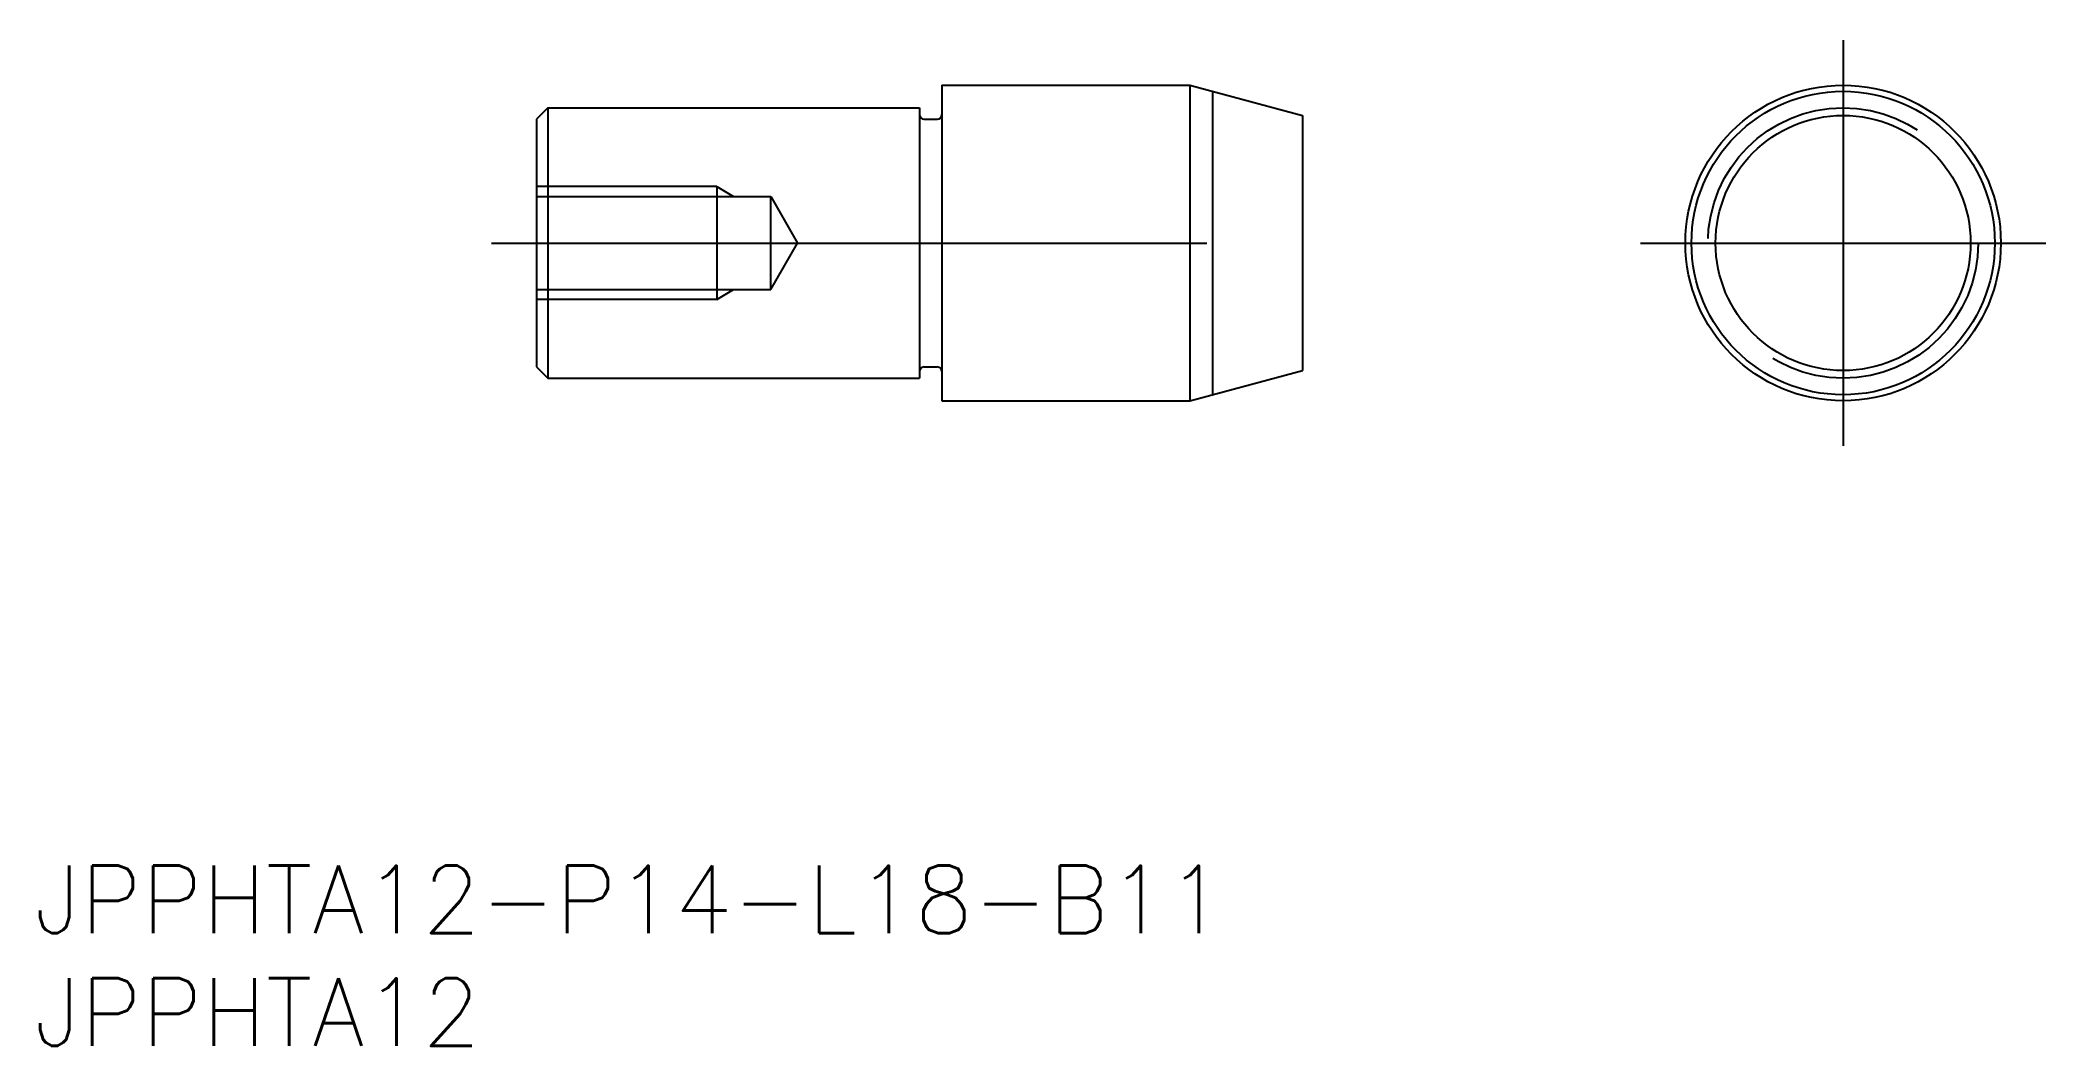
# Model space of a CAD drawing. Extents: x -80 to 9, y -35.6 to 9.
import ezdxf

# ---------------------------------------------------------------- set-up
doc = ezdxf.new("R2010")
doc.units = 0
doc.linetypes.add('CENTER', pattern=[50.8, 31.75, -6.35, 6.35, -6.35])
doc.linetypes.add('DASHED', pattern=[19.05, 12.7, -6.35])
doc.layers.get('0').update_dxf_attribs({"linetype": 'CONTINUOUS'})
doc.layers.add('CENTER', color=1, linetype='CENTER')
doc.styles.get("Standard").update_dxf_attribs({"font": 'txt.shx', "height": 3, "bigfont": 'bigfont.shx'})

msp = doc.modelspace()

# ---------------------------------------------------------------- linework, layer by layer
at = {"color": 7, "linetype": 'CONTINUOUS'}
for p, q in [((-40, 7), (-29, 7)), ((-40, 7), (-40, -7)), ((-29, 7), (-24, 5.66)), ((-29, 7), (-29, -7)), ((-28, 6.732), (-28, -6.732)), ((-57.5, 6), (-58, 5.5)), ((-58, 5.5), (-58, -5.5)), ((-57.5, 6), (-41, 6)), ((-57.5, 6), (-57.5, -6)), ((-41, 6), (-41, -6)), ((-40.8, 5.5), (-40.2, 5.5)), ((-24, 5.66), (-24, -5.66)), ((-58, -5.5), (-57.5, -6)), ((-57.5, -6), (-41, -6)), ((-40.8, -5.5), (-40.2, -5.5)), ((-29, -7), (-24, -5.66)), ((-40, -7), (-29, -7))]:
    msp.add_line(p, q, dxfattribs=at)
at = {"color": 3, "linetype": 'DASHED'}
for p, q in [((-50, 2.5), (-58, 2.5)), ((-58, 2.067), (-47.6, 2.067)), ((-50, 2.5), (-49.25, 2.067)), ((-50, 2.5), (-50, -2.5)), ((-47.6, 2.067), (-46.407, 0)), ((-47.6, -2.067), (-47.6, 2.067)), ((-47.6, -2.067), (-46.407, 0)), ((-58, -2.067), (-47.6, -2.067)), ((-50, -2.5), (-58, -2.5)), ((-50, -2.5), (-49.25, -2.067))]:
    msp.add_line(p, q, dxfattribs=at)
at = {"color": 7, "linetype": 'CONTINUOUS'}
for radius in [7, 6.732, 5.66]:
    msp.add_circle((0, 0), radius, dxfattribs=at)
at = {"color": 3, "linetype": 'DASHED'}
msp.add_circle((0, 0), 6, dxfattribs=at)
at = {"color": 7, "linetype": 'CONTINUOUS'}
for centre, start, end in [((-40.8, 5.7), 180, 270), ((-40.2, 5.7), 270, 0), ((-40.8, -5.7), 90, 180), ((-40.2, -5.7), 0, 90)]:
    msp.add_arc(centre, 0.2, start, end, dxfattribs=at)
at = {"layer": 'CENTER', "color": 1, "linetype": 'CENTER'}
for p, q in [((0, 9), (0, -9)), ((-60, 0), (-22, 0)), ((-9, 0), (9, 0))]:
    msp.add_line(p, q, dxfattribs=at)

# ---------------------------------------------------------------- texts
at = {"color": 7, "linetype": 'CONTINUOUS'}
for s, p in [('JPPHTA12-P14-L18-B11', (-80.291, -30.618)), ('JPPHTA12', (-80.291, -35.618))]:
    msp.add_text(s, height=3, dxfattribs=at).set_placement(p)

doc.saveas('drawing.dxf')
